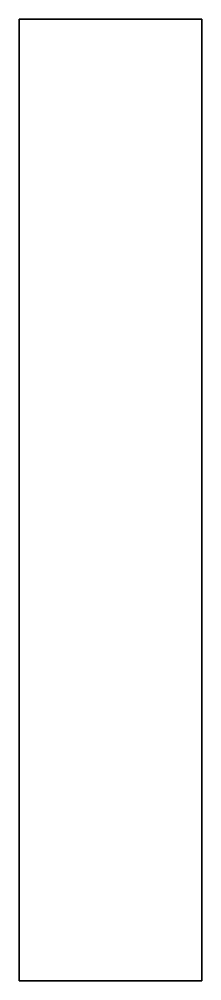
# Model space of a CAD drawing. Header units: inches. Extents: x 0 to 56, y 0 to 293.
import ezdxf

# ---------------------------------------------------------------- set-up
doc = ezdxf.new("R2010")
doc.units = ezdxf.units.IN
doc.header["$MEASUREMENT"] = 0
doc.layers.add('SIMUMAK Visible (ISO)', color=7, linetype='Continuous', lineweight=35)

# ---------------------------------------------------------------- blocks, each defined once
blk = doc.blocks.new('AMB-03-CMTVL02_Sheet_30_AMB-03-CMTVL02')
at = {"layer": 'SIMUMAK Visible (ISO)'}
for p, q in [((-27.91, 146.5), (27.91, 146.5)), ((-27.91, 146.5), (-27.91, -146.5)), ((27.91, 146.5), (27.91, -146.5)), ((27.91, -146.5), (-27.91, -146.5))]:
    blk.add_line(p, q, dxfattribs=at)

msp = doc.modelspace()

# ---------------------------------------------------------------- block references
msp.add_blockref('AMB-03-CMTVL02_Sheet_30_AMB-03-CMTVL02', (27.91, 146.5))

doc.saveas('drawing.dxf')
